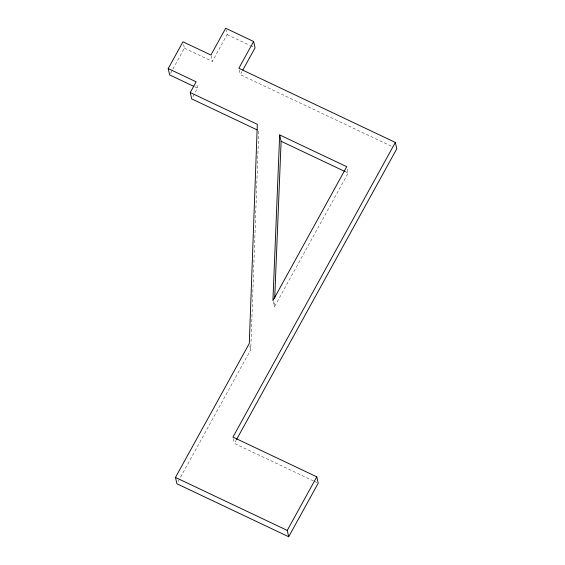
<?xml version="1.0" encoding="UTF-8"?>
<svg xmlns="http://www.w3.org/2000/svg" width="565" height="565" viewBox="0 0 565 565"><rect width="100%" height="100%" fill="white"/><g stroke="black" fill="none" stroke-linecap="round" stroke-linejoin="round"><path stroke-width="0.42" stroke-dasharray="2.83 2.12" d="M178.187 481.465L250.733 349.841L258.756 130.663M347.277 169.083L348.181 173.045L274.357 306.979L274.611 300.813M170.489 73.394L184.409 48.138L183.512 44.169M192.955 96.587L197.595 88.168L196.514 83.408M184.409 48.138L212.355 61.38L227.123 34.592L226.042 29.839M391.234 146.151L240.302 74.622L241.989 71.564M313.476 480.928L234.39 443.447L236.085 440.361M227.123 34.592L249.631 45.264M250.408 45.631L253.516 47.1M194.487 86.692L197.595 88.168M345.024 171.548L348.181 173.045M314.267 481.302L317.431 482.8M239.221 69.869L240.302 74.622M273.1 301.435L274.357 306.979M211.098 55.829L212.355 61.38M249.836 345.879L250.733 349.841M233.31 438.687L234.39 443.447"/><path stroke-width="0.85" d="M279.668 134.922L272.916 300.637L346.74 166.703L279.668 134.922L281.109 141.264L274.717 298.165M193.71 86.325L169.648 74.926L168.208 68.577L182.968 41.796L210.915 55.038L225.682 28.25L253.621 41.492L255.062 47.834L242.83 70.032M257.174 129.922L191.683 98.882L190.243 92.54L196.147 81.826L168.208 68.577M253.621 41.492L238.861 68.28L395.352 142.444L396.792 148.786L236.516 439.591M395.352 142.444L232.95 437.105L316.781 476.832L318.222 483.174L288.694 536.75L176.916 483.774L175.475 477.432L249.292 343.499L257.315 124.321L190.243 92.54M288.694 536.75L287.253 530.408L316.781 476.832M281.109 141.264L345.024 171.548M175.475 477.432L287.253 530.408"/></g></svg>
